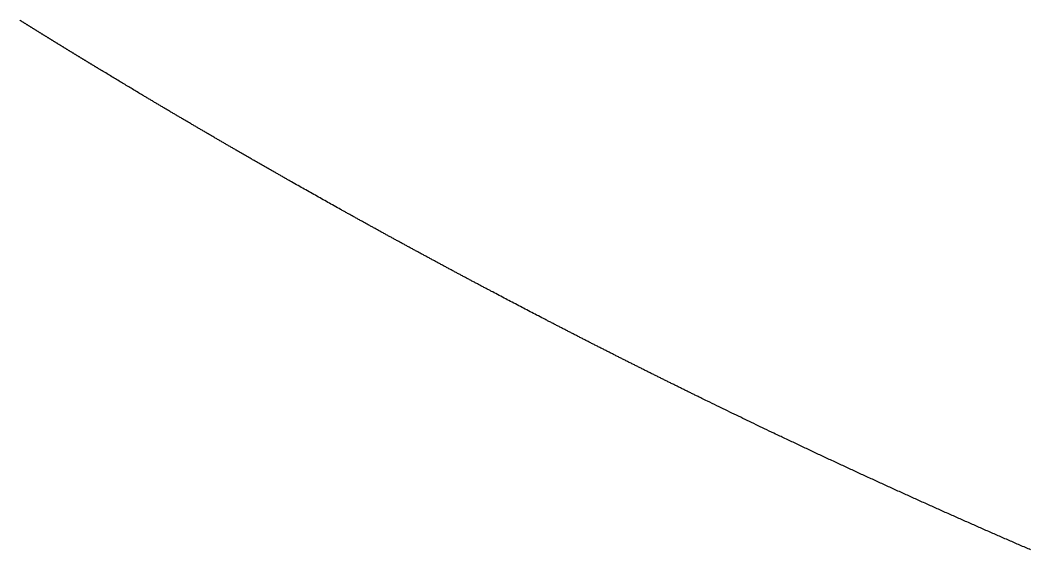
# Model space of a CAD drawing. Header units: millimetres. Extents: x 0 to 610, y 0 to 457.
# Drawn here: x 19.477 to 23.373, y 53.27 to 55.314 of the extents above; entities that cross this region are included whole.
import ezdxf

# ---------------------------------------------------------------- set-up
doc = ezdxf.new("R2010")
doc.units = ezdxf.units.MM
doc.layers.add('TEST_CUT_FIRST', color=1, linetype='Continuous')

msp = doc.modelspace()

# ---------------------------------------------------------------- linework, layer by layer
at = {"layer": 'TEST_CUT_FIRST'}
msp.add_lwpolyline([(23.37598, 53.2704), (23.3716, 53.27229), (23.36677, 53.27438), (23.36153, 53.27665), (23.35608, 53.27901), (23.35059, 53.28138), (23.34523, 53.2837), (23.33998, 53.28598), (23.33478, 53.28823), (23.3296, 53.29048), (23.32438, 53.29275), (23.31913, 53.29503), (23.31387, 53.29732), (23.30861, 53.2996), (23.30335, 53.30189), (23.29811, 53.30417), (23.29286, 53.30646), (23.28762, 53.30874), (23.28238, 53.31103), (23.27714, 53.31332), (23.27189, 53.3156), (23.26665, 53.3179), (23.2614, 53.32019), (23.25616, 53.32248), (23.25092, 53.32477), (23.24568, 53.32707), (23.24044, 53.32936), (23.2352, 53.33166), (23.22996, 53.33395), (23.22472, 53.33625), (23.21948, 53.33855), (23.21424, 53.34085), (23.209, 53.34315), (23.20376, 53.34545), (23.19853, 53.34776), (23.19329, 53.35006), (23.18805, 53.35237), (23.18282, 53.35467), (23.17758, 53.35698), (23.17235, 53.35929), (23.16711, 53.3616), (23.16188, 53.36391), (23.15664, 53.36622), (23.15141, 53.36853), (23.14618, 53.37085), (23.14094, 53.37316), (23.13571, 53.37548), (23.13048, 53.37779), (23.12525, 53.38011), (23.12002, 53.38243), (23.11479, 53.38475), (23.10956, 53.38707), (23.10433, 53.38939), (23.0991, 53.39172), (23.09387, 53.39404), (23.08864, 53.39636), (23.08342, 53.39869), (23.07819, 53.40102), (23.07296, 53.40335), (23.06774, 53.40567), (23.06251, 53.408), (23.05729, 53.41034), (23.05206, 53.41267), (23.04684, 53.415), (23.04161, 53.41733), (23.03639, 53.41967), (23.03117, 53.42201), (23.02594, 53.42434), (23.02072, 53.42668), (23.0155, 53.42902), (23.01028, 53.43136), (23.00506, 53.4337), (22.99984, 53.43604), (22.99462, 53.43839), (22.9894, 53.44073), (22.98418, 53.44308), (22.97896, 53.44542), (22.97374, 53.44777), (22.96853, 53.45012), (22.96331, 53.45247), (22.95809, 53.45482), (22.95288, 53.45717), (22.94766, 53.45952), (22.94244, 53.46187), (22.93723, 53.46423), (22.93202, 53.46658), (22.9268, 53.46894), (22.92159, 53.4713), (22.91638, 53.47366), (22.91116, 53.47602), (22.90595, 53.47838), (22.90074, 53.48074), (22.89553, 53.4831), (22.89032, 53.48546), (22.88511, 53.48783), (22.8799, 53.49019), (22.87469, 53.49256), (22.86948, 53.49493), (22.86427, 53.4973), (22.85906, 53.49967), (22.85386, 53.50204), (22.84865, 53.50441), (22.84344, 53.50678), (22.83824, 53.50916), (22.83303, 53.51153), (22.82783, 53.51391), (22.82262, 53.51628), (22.81742, 53.51866), (22.81221, 53.52104), (22.80701, 53.52342), (22.80181, 53.5258), (22.79661, 53.52818), (22.7914, 53.53057), (22.7862, 53.53295), (22.781, 53.53533), (22.7758, 53.53772), (22.7706, 53.54011), (22.7654, 53.54249), (22.7602, 53.54488), (22.75501, 53.54727), (22.74981, 53.54966), (22.74461, 53.55206), (22.73941, 53.55445), (22.73422, 53.55684), (22.72902, 53.55924), (22.72382, 53.56163), (22.71863, 53.56403), (22.71343, 53.56643), (22.70824, 53.56883), (22.70305, 53.57123), (22.69785, 53.57363), (22.69266, 53.57603), (22.68747, 53.57844), (22.68228, 53.58084), (22.67708, 53.58324), (22.67189, 53.58565), (22.6667, 53.58806), (22.66151, 53.59047), (22.65632, 53.59288), (22.65113, 53.59529), (22.64594, 53.5977), (22.64076, 53.60011), (22.63557, 53.60252), (22.63038, 53.60494), (22.6252, 53.60735), (22.62001, 53.60977), (22.61482, 53.61218), (22.60964, 53.6146), (22.60445, 53.61702), (22.59927, 53.61944), (22.59408, 53.62186), (22.5889, 53.62429), (22.58372, 53.62671), (22.57854, 53.62913), (22.57335, 53.63156), (22.56817, 53.63399), (22.56299, 53.63641), (22.55781, 53.63884), (22.55263, 53.64127), (22.54745, 53.6437), (22.54227, 53.64613), (22.53709, 53.64856), (22.53191, 53.651), (22.52674, 53.65343), (22.52156, 53.65587), (22.51638, 53.6583), (22.51121, 53.66074), (22.50603, 53.66318), (22.50085, 53.66562), (22.49568, 53.66806), (22.49051, 53.6705), (22.48534, 53.67294), (22.48016, 53.67538), (22.47499, 53.67783), (22.4698, 53.68028), (22.46462, 53.68273), (22.45945, 53.68518), (22.4543, 53.68762), (22.44917, 53.69005), (22.44403, 53.69248), (22.43886, 53.69494), (22.43362, 53.69742), (22.4283, 53.69995), (22.42301, 53.70246), (22.41785, 53.70491), (22.41295, 53.70724), (22.40833, 53.70944), (22.40365, 53.71166), (22.39845, 53.71414), (22.39228, 53.71708), (22.38485, 53.72062), (22.37645, 53.72463), (22.36754, 53.72889), (22.35855, 53.73318), (22.34985, 53.73734), (22.34142, 53.74137), (22.33312, 53.74535), (22.32484, 53.74932), (22.31649, 53.75333), (22.30807, 53.75737), (22.29961, 53.76143), (22.29115, 53.7655), (22.28271, 53.76957), (22.27429, 53.77362), (22.26588, 53.77768), (22.25748, 53.78173), (22.24909, 53.78578), (22.24069, 53.78984), (22.23228, 53.79391), (22.22383, 53.798), (22.21536, 53.8021), (22.2069, 53.80621), (22.1985, 53.81028), (22.1902, 53.81431), (22.18203, 53.81828), (22.17384, 53.82227), (22.16542, 53.82637), (22.1566, 53.83067), (22.14733, 53.83519), (22.13817, 53.83966), (22.12983, 53.84373), (22.12301, 53.84706), (22.11818, 53.84942), (22.11487, 53.85104), (22.11238, 53.85226), (22.10999, 53.85343), (22.10716, 53.85482), (22.10392, 53.8564), (22.10047, 53.8581), (22.09698, 53.85981), (22.09362, 53.86146), (22.09036, 53.86305), (22.08716, 53.86462), (22.08397, 53.86619), (22.08075, 53.86777), (22.0775, 53.86937), (22.07423, 53.87097), (22.07096, 53.87258), (22.06771, 53.87418), (22.06445, 53.87578), (22.06121, 53.87737), (22.05796, 53.87897), (22.05471, 53.88057), (22.05146, 53.88217), (22.04821, 53.88377), (22.04496, 53.88537), (22.04171, 53.88697), (22.03846, 53.88857), (22.03521, 53.89018), (22.03196, 53.89178), (22.02871, 53.89338), (22.02547, 53.89498), (22.02222, 53.89659), (22.01897, 53.89819), (22.01572, 53.8998), (22.01247, 53.9014), (22.00923, 53.90301), (22.00598, 53.90461), (22.00273, 53.90622), (21.99948, 53.90783), (21.99624, 53.90943), (21.99299, 53.91104), (21.98974, 53.91265), (21.9865, 53.91425), (21.98325, 53.91586), (21.98001, 53.91747), (21.97676, 53.91908), (21.97351, 53.92069), (21.97027, 53.9223), (21.96702, 53.92391), (21.96378, 53.92552), (21.96053, 53.92713), (21.95729, 53.92875), (21.95405, 53.93036), (21.9508, 53.93197), (21.94756, 53.93358), (21.94431, 53.9352), (21.94107, 53.93681), (21.93783, 53.93842), (21.93458, 53.94004), (21.93134, 53.94165), (21.9281, 53.94327), (21.92486, 53.94488), (21.92161, 53.9465), (21.91837, 53.94812), (21.91513, 53.94973), (21.91189, 53.95135), (21.90865, 53.95297), (21.9054, 53.95459), (21.90216, 53.9562), (21.89892, 53.95782), (21.89568, 53.95944), (21.89244, 53.96106), (21.8892, 53.96268), (21.88596, 53.9643), (21.88272, 53.96592), (21.87948, 53.96754), (21.87624, 53.96917), (21.873, 53.97079), (21.86976, 53.97241), (21.86652, 53.97403), (21.86329, 53.97566), (21.86005, 53.97728), (21.85681, 53.9789), (21.85357, 53.98053), (21.85033, 53.98215), (21.84709, 53.98378), (21.84386, 53.9854), (21.84062, 53.98703), (21.83738, 53.98866), (21.83415, 53.99028), (21.83091, 53.99191), (21.82767, 53.99354), (21.82444, 53.99517), (21.8212, 53.99679), (21.81796, 53.99842), (21.81473, 54.00005), (21.81149, 54.00168), (21.80826, 54.00331), (21.80502, 54.00494), (21.80179, 54.00657), (21.79855, 54.0082), (21.79532, 54.00984), (21.79208, 54.01147), (21.78885, 54.0131), (21.78562, 54.01473), (21.78238, 54.01637), (21.77915, 54.018), (21.77592, 54.01963), (21.77268, 54.02127), (21.76945, 54.0229), (21.76622, 54.02454), (21.76298, 54.02617), (21.75975, 54.02781), (21.75652, 54.02945), (21.75329, 54.03108), (21.75006, 54.03272), (21.74682, 54.03436), (21.74359, 54.03599), (21.74036, 54.03763), (21.73713, 54.03927), (21.7339, 54.04091), (21.73067, 54.04255), (21.72744, 54.04419), (21.72421, 54.04583), (21.72098, 54.04747), (21.71775, 54.04911), (21.71452, 54.05075), (21.71129, 54.05239), (21.70806, 54.05404), (21.70483, 54.05568), (21.7016, 54.05732), (21.69838, 54.05897), (21.69515, 54.06061), (21.69192, 54.06225), (21.68869, 54.0639), (21.68546, 54.06554), (21.68224, 54.06719), (21.67901, 54.06883), (21.67578, 54.07048), (21.67255, 54.07213), (21.66933, 54.07377), (21.6661, 54.07542), (21.66288, 54.07707), (21.65965, 54.07872), (21.65642, 54.08037), (21.6532, 54.08202), (21.64997, 54.08366), (21.64675, 54.08531), (21.64352, 54.08696), (21.6403, 54.08861), (21.63707, 54.09027), (21.63385, 54.09192), (21.63062, 54.09357), (21.6274, 54.09522), (21.62418, 54.09687), (21.62095, 54.09853), (21.61773, 54.10018), (21.6145, 54.10183), (21.61128, 54.10349), (21.60806, 54.10514), (21.60484, 54.1068), (21.60161, 54.10845), (21.59839, 54.11011), (21.59517, 54.11176), (21.59195, 54.11342), (21.58873, 54.11508), (21.58551, 54.11673), (21.58228, 54.11839), (21.57906, 54.12005), (21.57584, 54.12171), (21.57262, 54.12337), (21.5694, 54.12503), (21.56618, 54.12668), (21.56296, 54.12834), (21.55975, 54.13), (21.55653, 54.13166), (21.5533, 54.13333), (21.55007, 54.13499), (21.54684, 54.13666), (21.54363, 54.13832), (21.54043, 54.13998), (21.53725, 54.14162), (21.53406, 54.14327), (21.53084, 54.14493), (21.52755, 54.14663), (21.5242, 54.14837), (21.52086, 54.1501), (21.51765, 54.15176), (21.51468, 54.15329), (21.51199, 54.15469), (21.50923, 54.15612), (21.50598, 54.1578), (21.50182, 54.15996), (21.49646, 54.16274), (21.49019, 54.16599), (21.48343, 54.1695), (21.4766, 54.17305), (21.47005, 54.17646), (21.46374, 54.17974), (21.45756, 54.18295), (21.4514, 54.18616), (21.44517, 54.18941), (21.43888, 54.19269), (21.43255, 54.19599), (21.42621, 54.1993), (21.4199, 54.2026), (21.4136, 54.20589), (21.40732, 54.20918), (21.40104, 54.21246), (21.39476, 54.21575), (21.38848, 54.21904), (21.38219, 54.22234), (21.37587, 54.22565), (21.36955, 54.22897), (21.36322, 54.23229), (21.35694, 54.23559), (21.35072, 54.23886), (21.34458, 54.24209), (21.33842, 54.24533), (21.33213, 54.24865), (21.32559, 54.2521), (21.31876, 54.2557), (21.31201, 54.25926), (21.30576, 54.26256), (21.30046, 54.26536), (21.2964, 54.2675), (21.29329, 54.26914), (21.29069, 54.27052), (21.28815, 54.27186), (21.28534, 54.27335), (21.28227, 54.27497), (21.27907, 54.27667), (21.27585, 54.27837), (21.27271, 54.28004), (21.26963, 54.28167), (21.26659, 54.28328), (21.26355, 54.28489), (21.2605, 54.28651), (21.25742, 54.28814), (21.25434, 54.28977), (21.25126, 54.29141), (21.24818, 54.29305), (21.2451, 54.29468), (21.24203, 54.29631), (21.23896, 54.29794), (21.23589, 54.29957), (21.23282, 54.30121), (21.22975, 54.30284), (21.22667, 54.30447), (21.2236, 54.30611), (21.22053, 54.30774), (21.21746, 54.30938), (21.21439, 54.31101), (21.21131, 54.31265), (21.20824, 54.31429), (21.20517, 54.31592), (21.2021, 54.31756), (21.19903, 54.3192), (21.19596, 54.32083), (21.19289, 54.32247), (21.18982, 54.32411), (21.18675, 54.32575), (21.18368, 54.32739), (21.18061, 54.32903), (21.17754, 54.33067), (21.17447, 54.33231), (21.17141, 54.33395), (21.16834, 54.33559), (21.16527, 54.33723), (21.1622, 54.33887), (21.15913, 54.34052), (21.15606, 54.34216), (21.153, 54.3438), (21.14993, 54.34544), (21.14686, 54.34709), (21.1438, 54.34873), (21.14073, 54.35038), (21.13766, 54.35202), (21.1346, 54.35366), (21.13153, 54.35531), (21.12846, 54.35696), (21.1254, 54.3586), (21.12233, 54.36025), (21.11927, 54.36189), (21.1162, 54.36354), (21.11314, 54.36519), (21.11007, 54.36684), (21.10701, 54.36849), (21.10394, 54.37013), (21.10088, 54.37178), (21.09781, 54.37343), (21.09475, 54.37508), (21.09169, 54.37673), (21.08862, 54.37838), (21.08556, 54.38003), (21.0825, 54.38168), (21.07943, 54.38334), (21.07637, 54.38499), (21.07331, 54.38664), (21.07024, 54.38829), (21.06718, 54.38994), (21.06412, 54.3916), (21.06106, 54.39325), (21.058, 54.39491), (21.05494, 54.39656), (21.05187, 54.39821), (21.04881, 54.39987), (21.04575, 54.40152), (21.04269, 54.40318), (21.03963, 54.40484), (21.03657, 54.40649), (21.03351, 54.40815), (21.03045, 54.40981), (21.02739, 54.41146), (21.02433, 54.41312), (21.02127, 54.41478), (21.01821, 54.41644), (21.01515, 54.4181), (21.0121, 54.41976), (21.00904, 54.42142), (21.00598, 54.42308), (21.00292, 54.42474), (20.99986, 54.4264), (20.99681, 54.42806), (20.99375, 54.42972), (20.99069, 54.43138), (20.98763, 54.43305), (20.98458, 54.43471), (20.98152, 54.43637), (20.97846, 54.43803), (20.97541, 54.4397), (20.97235, 54.44136), (20.9693, 54.44303), (20.96624, 54.44469), (20.96318, 54.44636), (20.96013, 54.44802), (20.95707, 54.44969), (20.95402, 54.45135), (20.95096, 54.45302), (20.94791, 54.45469), (20.94485, 54.45635), (20.9418, 54.45802), (20.93875, 54.45969), (20.93569, 54.46136), (20.93264, 54.46303), (20.92959, 54.4647), (20.92653, 54.46637), (20.92348, 54.46803), (20.92043, 54.4697), (20.91737, 54.47138), (20.91432, 54.47305), (20.91127, 54.47472), (20.90822, 54.47639), (20.90517, 54.47806), (20.90211, 54.47973), (20.89906, 54.48141), (20.89601, 54.48308), (20.89296, 54.48475), (20.88991, 54.48643), (20.88686, 54.4881), (20.88381, 54.48977), (20.88076, 54.49145), (20.87771, 54.49312), (20.87466, 54.4948), (20.87161, 54.49648), (20.86856, 54.49815), (20.86551, 54.49983), (20.86246, 54.50151), (20.85941, 54.50318), (20.85636, 54.50486), (20.85331, 54.50654), (20.85027, 54.50822), (20.84722, 54.5099), (20.84417, 54.51157), (20.84112, 54.51325), (20.83808, 54.51493), (20.83503, 54.51661), (20.83198, 54.51829), (20.82893, 54.51998), (20.82589, 54.52166), (20.82284, 54.52334), (20.81979, 54.52502), (20.81675, 54.5267), (20.8137, 54.52839), (20.81066, 54.53007), (20.80761, 54.53175), (20.80457, 54.53344), (20.80152, 54.53512), (20.79848, 54.5368), (20.79543, 54.53849), (20.79239, 54.54017), (20.78934, 54.54186), (20.7863, 54.54355), (20.78325, 54.54523), (20.78021, 54.54692), (20.77717, 54.54861), (20.77412, 54.55029), (20.77108, 54.55198), (20.76804, 54.55367), (20.765, 54.55535), (20.76195, 54.55705), (20.7589, 54.55874), (20.75585, 54.56043), (20.75281, 54.56212), (20.74979, 54.5638), (20.74678, 54.56547), (20.74377, 54.56715), (20.74073, 54.56884), (20.73762, 54.57057), (20.73444, 54.57234), (20.73128, 54.5741), (20.72825, 54.57578), (20.72546, 54.57734), (20.72293, 54.57874), (20.72034, 54.58019), (20.71727, 54.5819), (20.7133, 54.58411), (20.70816, 54.58698), (20.70211, 54.59036), (20.69559, 54.594), (20.689, 54.59768), (20.68268, 54.60121), (20.6766, 54.60461), (20.67065, 54.60794), (20.66472, 54.61126), (20.65872, 54.61462), (20.65265, 54.61802), (20.64655, 54.62144), (20.64045, 54.62487), (20.63436, 54.62829), (20.6283, 54.6317), (20.62224, 54.6351), (20.61619, 54.6385), (20.61014, 54.6419), (20.60409, 54.64531), (20.59803, 54.64873), (20.59195, 54.65216), (20.58585, 54.65559), (20.57976, 54.65903), (20.5737, 54.66245), (20.56771, 54.66583), (20.56179, 54.66918), (20.55586, 54.67253), (20.5498, 54.67596), (20.54349, 54.67953), (20.53693, 54.68325), (20.53043, 54.68694), (20.52441, 54.69035), (20.51929, 54.69325), (20.51534, 54.6955), (20.51228, 54.69723), (20.5097, 54.69869), (20.50719, 54.70012), (20.50442, 54.7017), (20.50141, 54.70341), (20.49826, 54.7052), (20.4951, 54.70699), (20.49202, 54.70875), (20.48899, 54.71047), (20.486, 54.71217), (20.48302, 54.71387), (20.48001, 54.71558), (20.47699, 54.7173), (20.47396, 54.71903), (20.47093, 54.72076), (20.46791, 54.72248), (20.46489, 54.7242), (20.46187, 54.72592), (20.45885, 54.72765), (20.45583, 54.72937), (20.45282, 54.73109), (20.4498, 54.73282), (20.44678, 54.73454), (20.44376, 54.73627), (20.44074, 54.73799), (20.43772, 54.73972), (20.4347, 54.74144), (20.43168, 54.74317), (20.42867, 54.74489), (20.42565, 54.74662), (20.42263, 54.74835), (20.41961, 54.75008), (20.4166, 54.7518), (20.41358, 54.75353), (20.41056, 54.75526), (20.40755, 54.75699), (20.40453, 54.75872), (20.40152, 54.76045), (20.3985, 54.76218), (20.39548, 54.76391), (20.39247, 54.76564), (20.38945, 54.76737), (20.38644, 54.7691), (20.38342, 54.77083), (20.38041, 54.77257), (20.37739, 54.7743), (20.37438, 54.77603), (20.37137, 54.77776), (20.36835, 54.7795), (20.36534, 54.78123), (20.36233, 54.78297), (20.35931, 54.7847), (20.3563, 54.78644), (20.35329, 54.78817), (20.35028, 54.78991), (20.34726, 54.79164), (20.34425, 54.79338), (20.34124, 54.79512), (20.33823, 54.79685), (20.33522, 54.79859), (20.3322, 54.80033), (20.32919, 54.80207), (20.32618, 54.8038), (20.32317, 54.80554), (20.32016, 54.80728), (20.31715, 54.80902), (20.31414, 54.81076), (20.31113, 54.8125), (20.30812, 54.81424), (20.30511, 54.81598), (20.3021, 54.81773), (20.29909, 54.81947), (20.29609, 54.82121), (20.29308, 54.82295), (20.29007, 54.82469), (20.28706, 54.82644), (20.28405, 54.82818), (20.28104, 54.82993), (20.27804, 54.83167), (20.27503, 54.83341), (20.27202, 54.83516), (20.26902, 54.8369), (20.26601, 54.83865), (20.263, 54.8404), (20.26, 54.84214), (20.25699, 54.84389), (20.25398, 54.84564), (20.25098, 54.84738), (20.24797, 54.84913), (20.24497, 54.85088), (20.24196, 54.85263), (20.23896, 54.85438), (20.23595, 54.85613), (20.23295, 54.85787), (20.22994, 54.85962), (20.22694, 54.86137), (20.22394, 54.86313), (20.22093, 54.86488), (20.21793, 54.86663), (20.21492, 54.86838), (20.21192, 54.87013), (20.20892, 54.87188), (20.20592, 54.87364), (20.20291, 54.87539), (20.19991, 54.87714), (20.19691, 54.8789), (20.19391, 54.88065), (20.19091, 54.8824), (20.1879, 54.88416), (20.1849, 54.88591), (20.1819, 54.88767), (20.1789, 54.88943), (20.1759, 54.89118), (20.1729, 54.89294), (20.1699, 54.8947), (20.1669, 54.89645), (20.1639, 54.89821), (20.1609, 54.89997), (20.1579, 54.90173), (20.1549, 54.90349), (20.1519, 54.90524), (20.14891, 54.907), (20.14591, 54.90876), (20.14291, 54.91052), (20.13991, 54.91228), (20.13691, 54.91405), (20.13391, 54.91581), (20.13092, 54.91757), (20.12792, 54.91933), (20.12492, 54.92109), (20.12193, 54.92285), (20.11893, 54.92462), (20.11593, 54.92638), (20.11294, 54.92814), (20.10994, 54.92991), (20.10695, 54.93167), (20.10395, 54.93344), (20.10095, 54.9352), (20.09796, 54.93697), (20.09496, 54.93873), (20.09197, 54.9405), (20.08897, 54.94227), (20.08598, 54.94403), (20.08299, 54.9458), (20.07999, 54.94757), (20.077, 54.94933), (20.07401, 54.9511), (20.07101, 54.95287), (20.06802, 54.95464), (20.06503, 54.95641), (20.06203, 54.95818), (20.05904, 54.95995), (20.05605, 54.96172), (20.05306, 54.96349), (20.05006, 54.96526), (20.04707, 54.96703), (20.04408, 54.9688), (20.04109, 54.97058), (20.0381, 54.97235), (20.03511, 54.97412), (20.03212, 54.97589), (20.02913, 54.97767), (20.02614, 54.97944), (20.02315, 54.98122), (20.02016, 54.98299), (20.01717, 54.98477), (20.01418, 54.98654), (20.01119, 54.98832), (20.0082, 54.99009), (20.00521, 54.99187), (20.00222, 54.99365), (19.99924, 54.99542), (19.99625, 54.9972), (19.99326, 54.99898), (19.99027, 55.00076), (19.98728, 55.00254), (19.98429, 55.00432), (19.9813, 55.0061), (19.97832, 55.00787), (19.97536, 55.00964), (19.97239, 55.01141), (19.9694, 55.01319), (19.96638, 55.01499), (19.96332, 55.01682), (19.96027, 55.01864), (19.95728, 55.02042), (19.95444, 55.02212), (19.95173, 55.02373), (19.949, 55.02537), (19.94599, 55.02716), (19.9425, 55.02925), (19.93836, 55.03173), (19.93372, 55.0345), (19.92882, 55.03743), (19.92388, 55.04039), (19.9191, 55.04326), (19.91444, 55.04605), (19.90985, 55.04879), (19.90528, 55.05154), (19.90067, 55.0543), (19.89602, 55.05709), (19.89135, 55.05989), (19.88668, 55.0627), (19.88202, 55.0655), (19.87737, 55.06829), (19.87273, 55.07109), (19.86809, 55.07388), (19.86346, 55.07666), (19.85882, 55.07946), (19.85418, 55.08226), (19.84951, 55.08507), (19.84483, 55.08789), (19.84016, 55.09071), (19.83552, 55.09351), (19.83094, 55.09627), (19.82643, 55.09899), (19.82191, 55.10172), (19.81726, 55.10453), (19.81238, 55.10749), (19.80724, 55.1106), (19.80216, 55.11367), (19.79755, 55.11646), (19.79382, 55.11872), (19.79125, 55.12028), (19.78955, 55.12131), (19.78833, 55.12205), (19.78717, 55.12275), (19.78575, 55.12361), (19.78409, 55.12462), (19.78231, 55.1257), (19.78051, 55.12679), (19.77878, 55.12784), (19.77711, 55.12885), (19.77548, 55.12984), (19.77386, 55.13082), (19.77221, 55.13182), (19.77055, 55.13283), (19.76887, 55.13385), (19.7672, 55.13486), (19.76553, 55.13588), (19.76387, 55.13689), (19.76221, 55.13789), (19.76055, 55.1389), (19.75889, 55.13991), (19.75723, 55.14092), (19.75556, 55.14193), (19.7539, 55.14295), (19.75224, 55.14396), (19.75057, 55.14497), (19.74891, 55.14598), (19.74725, 55.14699), (19.74559, 55.148), (19.74392, 55.14901), (19.74226, 55.15002), (19.7406, 55.15104), (19.73894, 55.15205), (19.73727, 55.15306), (19.73561, 55.15407), (19.73395, 55.15508), (19.73229, 55.1561), (19.73063, 55.15711), (19.72897, 55.15812), (19.7273, 55.15913), (19.72564, 55.16015), (19.72398, 55.16116), (19.72232, 55.16217), (19.72066, 55.16318), (19.719, 55.1642), (19.71734, 55.16521), (19.71567, 55.16622), (19.71401, 55.16724), (19.71235, 55.16825), (19.71069, 55.16926), (19.70903, 55.17028), (19.70737, 55.17129), (19.70571, 55.17231), (19.70405, 55.17332), (19.70239, 55.17433), (19.70073, 55.17535), (19.69907, 55.17636), (19.69741, 55.17738), (19.69575, 55.17839), (19.69408, 55.17941), (19.69242, 55.18042), (19.69076, 55.18144), (19.6891, 55.18245), (19.68744, 55.18347), (19.68578, 55.18448), (19.68412, 55.1855), (19.68246, 55.18651), (19.6808, 55.18753), (19.67915, 55.18854), (19.67749, 55.18956), (19.67583, 55.19057), (19.67417, 55.19159), (19.67251, 55.19261), (19.67085, 55.19362), (19.66919, 55.19464), (19.66753, 55.19566), (19.66587, 55.19667), (19.66421, 55.19769), (19.66255, 55.19871), (19.66089, 55.19972), (19.65923, 55.20074), (19.65758, 55.20176), (19.65592, 55.20277), (19.65426, 55.20379), (19.6526, 55.20481), (19.65094, 55.20583), (19.64928, 55.20684), (19.64762, 55.20786), (19.64597, 55.20888), (19.64431, 55.2099), (19.64265, 55.21092), (19.64099, 55.21193), (19.63933, 55.21295), (19.63767, 55.21397), (19.63602, 55.21499), (19.63436, 55.21601), (19.6327, 55.21703), (19.63104, 55.21804), (19.62939, 55.21906), (19.62773, 55.22008), (19.62607, 55.2211), (19.62441, 55.22212), (19.62275, 55.22314), (19.6211, 55.22416), (19.61944, 55.22518), (19.61778, 55.2262), (19.61613, 55.22722), (19.61447, 55.22824), (19.61281, 55.22926), (19.61115, 55.23028), (19.6095, 55.2313), (19.60784, 55.23232), (19.60618, 55.23334), (19.60453, 55.23436), (19.60287, 55.23538), (19.60121, 55.2364), (19.59956, 55.23742), (19.5979, 55.23844), (19.59625, 55.23947), (19.59459, 55.24049), (19.59293, 55.24151), (19.59128, 55.24253), (19.58962, 55.24355), (19.58796, 55.24457), (19.58631, 55.2456), (19.58465, 55.24662), (19.583, 55.24764), (19.58134, 55.24866), (19.57969, 55.24968), (19.57803, 55.25071), (19.57637, 55.25173), (19.57472, 55.25275), (19.57306, 55.25377), (19.57141, 55.2548), (19.56975, 55.25582), (19.5681, 55.25684), (19.56644, 55.25787), (19.56479, 55.25889), (19.56313, 55.25991), (19.56148, 55.26094), (19.55982, 55.26196), (19.55817, 55.26298), (19.55651, 55.26401), (19.55486, 55.26503), (19.5532, 55.26605), (19.55155, 55.26708), (19.5499, 55.2681), (19.54824, 55.26913), (19.54659, 55.27015), (19.54493, 55.27118), (19.54328, 55.2722), (19.54162, 55.27323), (19.53997, 55.27425), (19.53832, 55.27527), (19.53666, 55.2763), (19.53501, 55.27733), (19.53335, 55.27835), (19.5317, 55.27938), (19.53005, 55.2804), (19.52839, 55.28143), (19.52674, 55.28245), (19.52509, 55.28348), (19.52343, 55.2845), (19.52178, 55.28553), (19.52013, 55.28656), (19.51847, 55.28758), (19.51682, 55.28861), (19.51517, 55.28964), (19.51351, 55.29066), (19.51186, 55.29169), (19.51021, 55.29272), (19.50856, 55.29374), (19.5069, 55.29477), (19.50525, 55.2958), (19.5036, 55.29682), (19.50195, 55.29785), (19.50029, 55.29888), (19.49863, 55.29991), (19.49698, 55.30094), (19.49534, 55.30196), (19.49371, 55.30298), (19.49207, 55.30399), (19.49042, 55.30502), (19.48873, 55.30607), (19.487, 55.30715), (19.48527, 55.30823), (19.48363, 55.30925), (19.48212, 55.31019), (19.48077, 55.31103), (19.47938, 55.3119), (19.47771, 55.31294), (19.47552, 55.3143)], dxfattribs=at)

doc.saveas('drawing.dxf')
